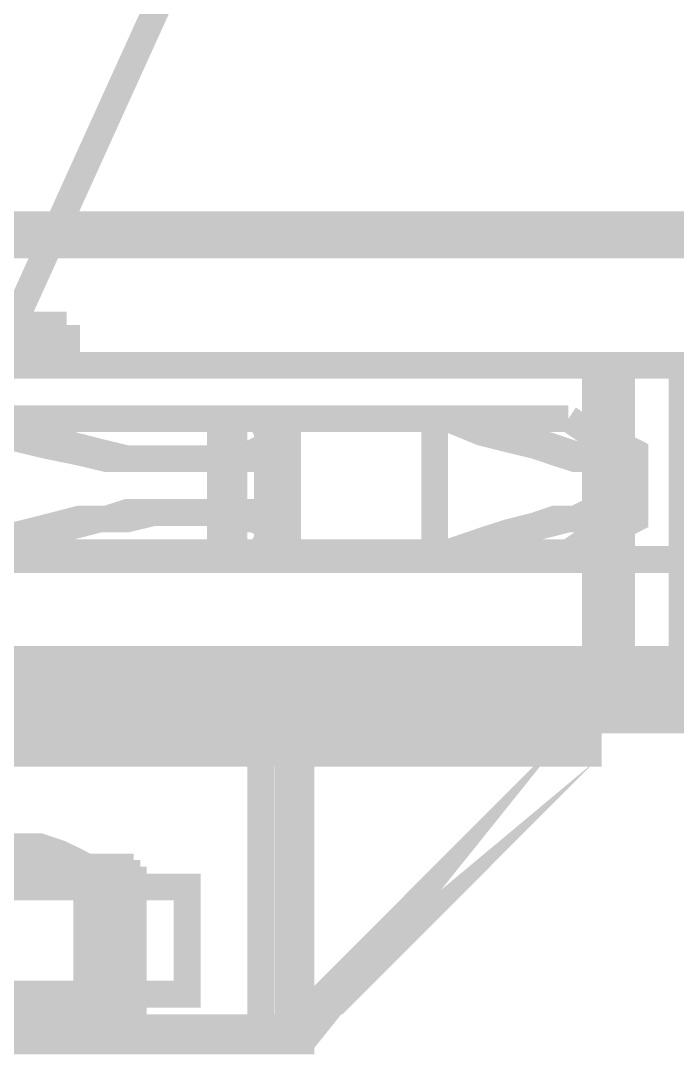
# Model space of a CAD drawing. Extents: x 0.1 to 11.6, y 0.3 to 16.2.
# Drawn here: x 10.1835 to 10.3471, y 12.9633 to 13.2208 of the extents above; entities that cross this region are included whole.
import ezdxf

# ---------------------------------------------------------------- set-up
doc = ezdxf.new("R2010")
doc.units = 0
doc.header["$MEASUREMENT"] = 0

msp = doc.modelspace()

# ---------------------------------------------------------------- linework, layer by layer
at = {"color": 0}
for points, const_width in [([(10.24, 13.275), (10.24, 13.2733), (10.2383, 13.2717), (10.2383, 13.27), (10.1816, 13.145)], 0.00667), ([(10.2383, 13.275), (10.2383, 13.2733), (10.2383, 13.2717), (10.2383, 13.27), (10.1816, 13.145)], 0.00667), ([(10.0566, 13.17), (10.0733, 13.17), (10.085, 13.17), (10.0967, 13.17), (10.11, 13.17), (10.1217, 13.17), (10.135, 13.17), (10.1483, 13.17), (10.16, 13.17), (10.175, 13.17), (10.1883, 13.17), (10.2017, 13.17), (10.215, 13.17), (10.23, 13.17), (10.2433, 13.17), (10.2584, 13.17), (10.2733, 13.17), (10.2867, 13.17), (10.3017, 13.17), (10.3167, 13.17), (10.3317, 13.17), (10.345, 13.17), (10.36, 13.17)], 0.00667), ([(10.0733, 13.17), (10.0733, 13.165), (10.085, 13.165), (10.0967, 13.165), (10.11, 13.165), (10.1217, 13.165), (10.135, 13.165), (10.1483, 13.165), (10.16, 13.165), (10.175, 13.165), (10.1883, 13.165), (10.2017, 13.165), (10.215, 13.165), (10.23, 13.165), (10.2433, 13.165), (10.2584, 13.165), (10.2733, 13.165), (10.2867, 13.165), (10.3017, 13.165), (10.3167, 13.165), (10.3317, 13.165), (10.345, 13.165), (10.36, 13.165)], 0.00667), ([(10.1634, 13.14), (10.195, 13.14), (10.195, 13.145)], 0.00667), ([(10.195, 13.145), (10.1634, 13.145)], 0.00667), ([(10.19, 13.145), (10.19, 13.14)], 0.00667), ([(10.3267, 13.135), (10.32, 13.135), (10.315, 13.135), (10.3083, 13.135), (10.3017, 13.135), (10.2933, 13.135), (10.285, 13.135), (10.2767, 13.135), (10.2683, 13.135), (10.2584, 13.135), (10.2483, 13.135), (10.2367, 13.135), (10.225, 13.135), (10.2133, 13.135), (10.2017, 13.135), (10.1883, 13.135), (10.175, 13.135)], 0.00667), ([(10.3333, 13.135), (10.3267, 13.135), (10.3267, 13.0617)], 0.00667), ([(10.3417, 13.135), (10.3333, 13.135), (10.3333, 13.055)], 0.00667), ([(10.3483, 13.135), (10.3483, 13.0617), (10.3467, 13.0617), (10.345, 13.0617), (10.3417, 13.0617), (10.3383, 13.0617), (10.335, 13.0617)], 0.00667), ([(10.3417, 13.135), (10.345, 13.135), (10.3483, 13.135), (10.35, 13.135), (10.3517, 13.135), (10.3533, 13.135)], 0.00667), ([(10.1717, 13.1217), (10.1767, 13.1183), (10.1833, 13.1166), (10.19, 13.115), (10.1983, 13.1133), (10.205, 13.1117), (10.2116, 13.1117), (10.2167, 13.1117)], 0.00667), ([(10.235, 13.1117), (10.2333, 13.1117), (10.2317, 13.1117), (10.23, 13.1117), (10.2283, 13.1117), (10.2267, 13.1117), (10.225, 13.1117), (10.2233, 13.1117), (10.2217, 13.1117), (10.2167, 13.1117), (10.21, 13.1117), (10.2033, 13.1133), (10.1967, 13.115), (10.1917, 13.1166), (10.185, 13.1183), (10.1767, 13.1217)], 0.00667), ([(10.1767, 13.1217), (10.1867, 13.1217), (10.1967, 13.1217), (10.2067, 13.1217), (10.215, 13.1217), (10.2233, 13.1217), (10.2317, 13.1217), (10.24, 13.1217), (10.2483, 13.1217), (10.25, 13.1183), (10.25, 13.1166), (10.25, 13.115), (10.2483, 13.1133), (10.245, 13.1117), (10.24, 13.1117), (10.2367, 13.1117)], 0.00667), ([(10.2317, 13.1117), (10.235, 13.1117), (10.24, 13.1117), (10.2416, 13.1133), (10.245, 13.115), (10.245, 13.1166), (10.245, 13.1183), (10.2433, 13.1217)], 0.00667), ([(10.2333, 13.1217), (10.2333, 13.0883)], 0.00667), ([(10.2367, 13.1217), (10.2367, 13.0883)], 0.00667), ([(10.2483, 13.1217), (10.2517, 13.1217), (10.255, 13.1217), (10.26, 13.1217), (10.265, 13.1217), (10.2683, 13.1217), (10.2733, 13.1217), (10.2783, 13.1217), (10.2833, 13.1217)], 0.00667), ([(10.2833, 13.1217), (10.285, 13.1217), (10.2867, 13.1217), (10.2884, 13.1217), (10.29, 13.1217), (10.2917, 13.1217), (10.2933, 13.1217)], 0.00667), ([(10.2867, 13.1217), (10.2867, 13.0883)], 0.00667), ([(10.29, 13.1217), (10.2983, 13.1183), (10.305, 13.1166), (10.3117, 13.115), (10.3167, 13.1133), (10.3217, 13.1117), (10.3267, 13.1117), (10.3283, 13.1117)], 0.00667), ([(10.3283, 13.1117), (10.33, 13.1117), (10.3317, 13.1117), (10.3283, 13.1117), (10.325, 13.1117), (10.32, 13.1133), (10.315, 13.115), (10.3083, 13.1166), (10.3017, 13.1183), (10.2933, 13.1217)], 0.00667), ([(10.2933, 13.1217), (10.2983, 13.1217), (10.3033, 13.1217), (10.3066, 13.1217), (10.31, 13.1217), (10.3133, 13.1217), (10.3167, 13.1217), (10.3184, 13.1217), (10.32, 13.1217)], 0.00667), ([(10.32, 13.1217), (10.325, 13.1183), (10.33, 13.1166), (10.3333, 13.115), (10.3366, 13.1133), (10.3366, 13.1117)], 0.00667), ([(10.335, 13.1117), (10.335, 13.1133), (10.3317, 13.115), (10.33, 13.1166), (10.325, 13.1183), (10.32, 13.1217)], 0.00667), ([(10.245, 13.0917), (10.245, 13.1166)], 0.00667), ([(10.25, 13.0933), (10.25, 13.1166)], 0.00667), ([(10.2217, 13.1117), (10.22, 13.1117), (10.2183, 13.1117), (10.2167, 13.1117)], 0.00667), ([(10.2367, 13.1117), (10.235, 13.1117)], 0.00667), ([(10.335, 13.1117), (10.3333, 13.1117), (10.3317, 13.1117)], 0.00667), ([(10.3366, 13.1117), (10.335, 13.1117)], 0.00667), ([(10.335, 13.0983), (10.335, 13.1117)], 0.00667), ([(10.3366, 13.0983), (10.3366, 13.1117)], 0.00667), ([(10.17, 13.0883), (10.1717, 13.0883), (10.1733, 13.0883), (10.175, 13.0883), (10.1767, 13.0883), (10.1833, 13.0917), (10.19, 13.0933), (10.1967, 13.095), (10.2033, 13.0967), (10.21, 13.0967), (10.2167, 13.0983), (10.2217, 13.0983)], 0.00667), ([(10.2167, 13.0983), (10.21, 13.0983), (10.205, 13.0967), (10.1983, 13.0967), (10.1917, 13.095), (10.185, 13.0933), (10.1783, 13.0917), (10.1717, 13.0883)], 0.00667), ([(10.2167, 13.0983), (10.2183, 13.0983), (10.22, 13.0983), (10.2217, 13.0983), (10.2233, 13.0983), (10.225, 13.0983)], 0.00667), ([(10.2367, 13.0983), (10.235, 13.0983), (10.2333, 13.0983), (10.2317, 13.0983), (10.23, 13.0983), (10.2283, 13.0983), (10.2267, 13.0983), (10.225, 13.0983)], 0.00667), ([(10.2433, 13.0883), (10.245, 13.0917), (10.245, 13.0933), (10.245, 13.095), (10.2416, 13.0967), (10.24, 13.0967), (10.235, 13.0983), (10.2317, 13.0983)], 0.00667), ([(10.2367, 13.0983), (10.2416, 13.0983), (10.245, 13.0967), (10.2483, 13.0967), (10.25, 13.095), (10.25, 13.0933), (10.25, 13.0917), (10.2483, 13.0883)], 0.00667), ([(10.2833, 13.0883), (10.285, 13.0883), (10.2867, 13.0883), (10.2884, 13.0883), (10.29, 13.0883), (10.2917, 13.0883), (10.2933, 13.0883), (10.3, 13.0917), (10.3066, 13.0933), (10.3133, 13.095), (10.32, 13.0967), (10.325, 13.0967), (10.3283, 13.0983), (10.3317, 13.0983)], 0.00667), ([(10.3283, 13.0983), (10.325, 13.0983), (10.3217, 13.0967), (10.3167, 13.0967), (10.3117, 13.095), (10.305, 13.0933), (10.3, 13.0917), (10.29, 13.0883)], 0.00667), ([(10.3283, 13.0983), (10.33, 13.0983), (10.3317, 13.0983), (10.3333, 13.0983), (10.335, 13.0983), (10.3366, 13.0983), (10.3366, 13.0967), (10.3333, 13.095), (10.33, 13.0933), (10.3267, 13.0917), (10.32, 13.0883)], 0.00667), ([(10.32, 13.0883), (10.325, 13.0917), (10.3283, 13.0933), (10.3317, 13.095), (10.335, 13.0967), (10.335, 13.0983)], 0.00667), ([(10.1767, 13.0883), (10.1867, 13.0883), (10.1967, 13.0883), (10.2067, 13.0883), (10.215, 13.0883), (10.2233, 13.0883), (10.2317, 13.0883), (10.24, 13.0883), (10.2483, 13.0883)], 0.00667), ([(10.2483, 13.0883), (10.2517, 13.0883), (10.255, 13.0883), (10.26, 13.0883), (10.265, 13.0883), (10.2683, 13.0883), (10.2733, 13.0883), (10.2783, 13.0883), (10.2833, 13.0883)], 0.00667), ([(10.2933, 13.0883), (10.2983, 13.0883), (10.3033, 13.0883), (10.3066, 13.0883), (10.31, 13.0883), (10.3133, 13.0883), (10.3167, 13.0883), (10.3184, 13.0883), (10.32, 13.0883)], 0.00667), ([(9.15001, 13.0866), (10.2133, 13.0866)], 0.00667), ([(10.365, 13.0866), (10.3467, 13.0866), (10.3267, 13.0866), (10.3083, 13.0866), (10.2884, 13.0866), (10.27, 13.0866), (10.25, 13.0866), (10.2317, 13.0866), (10.2133, 13.0866)], 0.00667), ([(10.1767, 13.0617), (10.1883, 13.0617), (10.2, 13.0617), (10.21, 13.0617), (10.2183, 13.0617), (10.2283, 13.0617), (10.2367, 13.0617), (10.245, 13.0617), (10.2517, 13.0617), (10.26, 13.0617), (10.265, 13.0617), (10.2717, 13.0617), (10.2767, 13.0617), (10.2783, 13.0617)], 0.00667), ([(10.19, 13.0617), (10.19, 13.055)], 0.00667), ([(10.2133, 13.055), (10.2133, 13.0617)], 0.00667), ([(10.3267, 13.0617), (10.2783, 13.0617), (10.2783, 13.055)], 0.00667), ([(10.2983, 13.055), (10.2983, 13.0617)], 0.00667), ([(10.3117, 13.0617), (10.3117, 13.055)], 0.00667), ([(10.335, 13.0617), (10.3267, 13.0617)], 0.00667), ([(10.33, 13.055), (10.33, 13.0617)], 0.00667), ([(10.3633, 13.0566), (10.345, 13.0566), (10.325, 13.0566), (10.305, 13.0566), (10.2867, 13.0566), (10.2667, 13.0566), (10.2483, 13.0566), (10.23, 13.0566), (10.2116, 13.0566), (9.14665, 13.0566)], 0.01), ([(10.3633, 13.055), (10.345, 13.055), (10.325, 13.055), (10.305, 13.055), (10.2867, 13.055), (10.2667, 13.055), (10.2483, 13.055), (10.23, 13.055), (10.2116, 13.055), (9.14665, 13.055)], 0.01), ([(10.19, 13.055), (10.19, 13.0483)], 0.00667), ([(10.1983, 13.055), (10.1983, 13.0483)], 0.00667), ([(10.2133, 13.0483), (10.2133, 13.055)], 0.00667), ([(10.2217, 13.0483), (10.2217, 13.055)], 0.00667), ([(10.26, 13.055), (10.26, 13.0483)], 0.00667), ([(10.2833, 13.0483), (10.2833, 13.055)], 0.00667), ([(10.3117, 13.055), (10.3117, 13.0483)], 0.00667), ([(10.33, 13.0483), (10.33, 13.055)], 0.00667), ([(9.14665, 13.0483), (10.2116, 13.0483), (10.23, 13.0483), (10.2483, 13.0483), (10.2667, 13.0483), (10.2867, 13.0483), (10.305, 13.0483), (10.325, 13.0483), (10.345, 13.0483), (10.3633, 13.0483)], 0.01), ([(10.3233, 13.0483), (10.3233, 13.04), (10.1783, 13.04)], 0.01), ([(10.1983, 13.0483), (10.1983, 13.0384)], 0.00667), ([(10.2217, 13.0384), (10.2217, 13.0483)], 0.00667), ([(10.2433, 12.9667), (10.2433, 13.0483)], 0.00667), ([(10.26, 13.0483), (10.26, 13.0384)], 0.00667), ([(10.2833, 13.0384), (10.2833, 13.0483)], 0.00667), ([(10.2517, 13.04), (10.2517, 12.9683), (10.105, 12.9683)], 0.01), ([(10.185, 13.015), (10.0767, 13.015), (10.065, 13.0117), (10.055, 13.0033), (10.0533, 12.9916), (10.055, 12.98), (10.065, 12.9717), (10.0767, 12.9683), (10.185, 12.9683)], 0.00667), ([(10.2116, 13.005), (10.2116, 13.0067), (10.21, 13.0067), (10.21, 13.0084), (10.2083, 13.0084), (10.2083, 13.01), (10.2, 13.01)], 0.00667), ([(10.095, 12.9783), (10.115, 12.9783), (10.225, 12.9783), (10.225, 13.005), (10.115, 13.005), (10.115, 12.9783)], 0.00667), ([(10.2, 12.9783), (10.2, 13.005)], 0.00667), ([(10.2116, 12.9767), (10.2116, 13.005), (10.2033, 13.005)], 0.00667), ([(10.2083, 12.9717), (10.2083, 12.9733), (10.21, 12.9733), (10.21, 12.975), (10.2116, 12.975), (10.2116, 12.9767), (10.2033, 12.9767)], 0.00667), ([(10.2083, 12.9717), (10.2, 12.9717)], 0.00667)]:
    msp.add_lwpolyline(points, dxfattribs=dict(at, const_width=const_width))
for points, const_width in [([(10.3233, 13.04), (10.2517, 12.9683), (10.2533, 12.9683), (10.3233, 13.04)], 0.01), ([(10.2, 13.01), (10.1717, 13.01), (10.175, 13.0117), (10.1783, 13.0133), (10.1816, 13.015), (10.185, 13.015), (10.1883, 13.015), (10.1934, 13.0133), (10.1967, 13.0117), (10.2, 13.01)], 0.00667), ([(10.2033, 12.9767), (10.2033, 13.005), (10.2067, 13.0017), (10.2067, 12.9983), (10.2083, 12.995), (10.2083, 12.9916), (10.2083, 12.9867), (10.2067, 12.9833), (10.2067, 12.98), (10.2033, 12.9767)], 0.00667), ([(10.1717, 12.9717), (10.2, 12.9717), (10.1967, 12.97), (10.1934, 12.9683), (10.1883, 12.9683), (10.185, 12.9683), (10.1816, 12.9683), (10.1783, 12.9683), (10.175, 12.97), (10.1717, 12.9717)], 0.00667)]:
    msp.add_lwpolyline(points, close=True, dxfattribs=dict(at, const_width=const_width))

doc.saveas('drawing.dxf')
